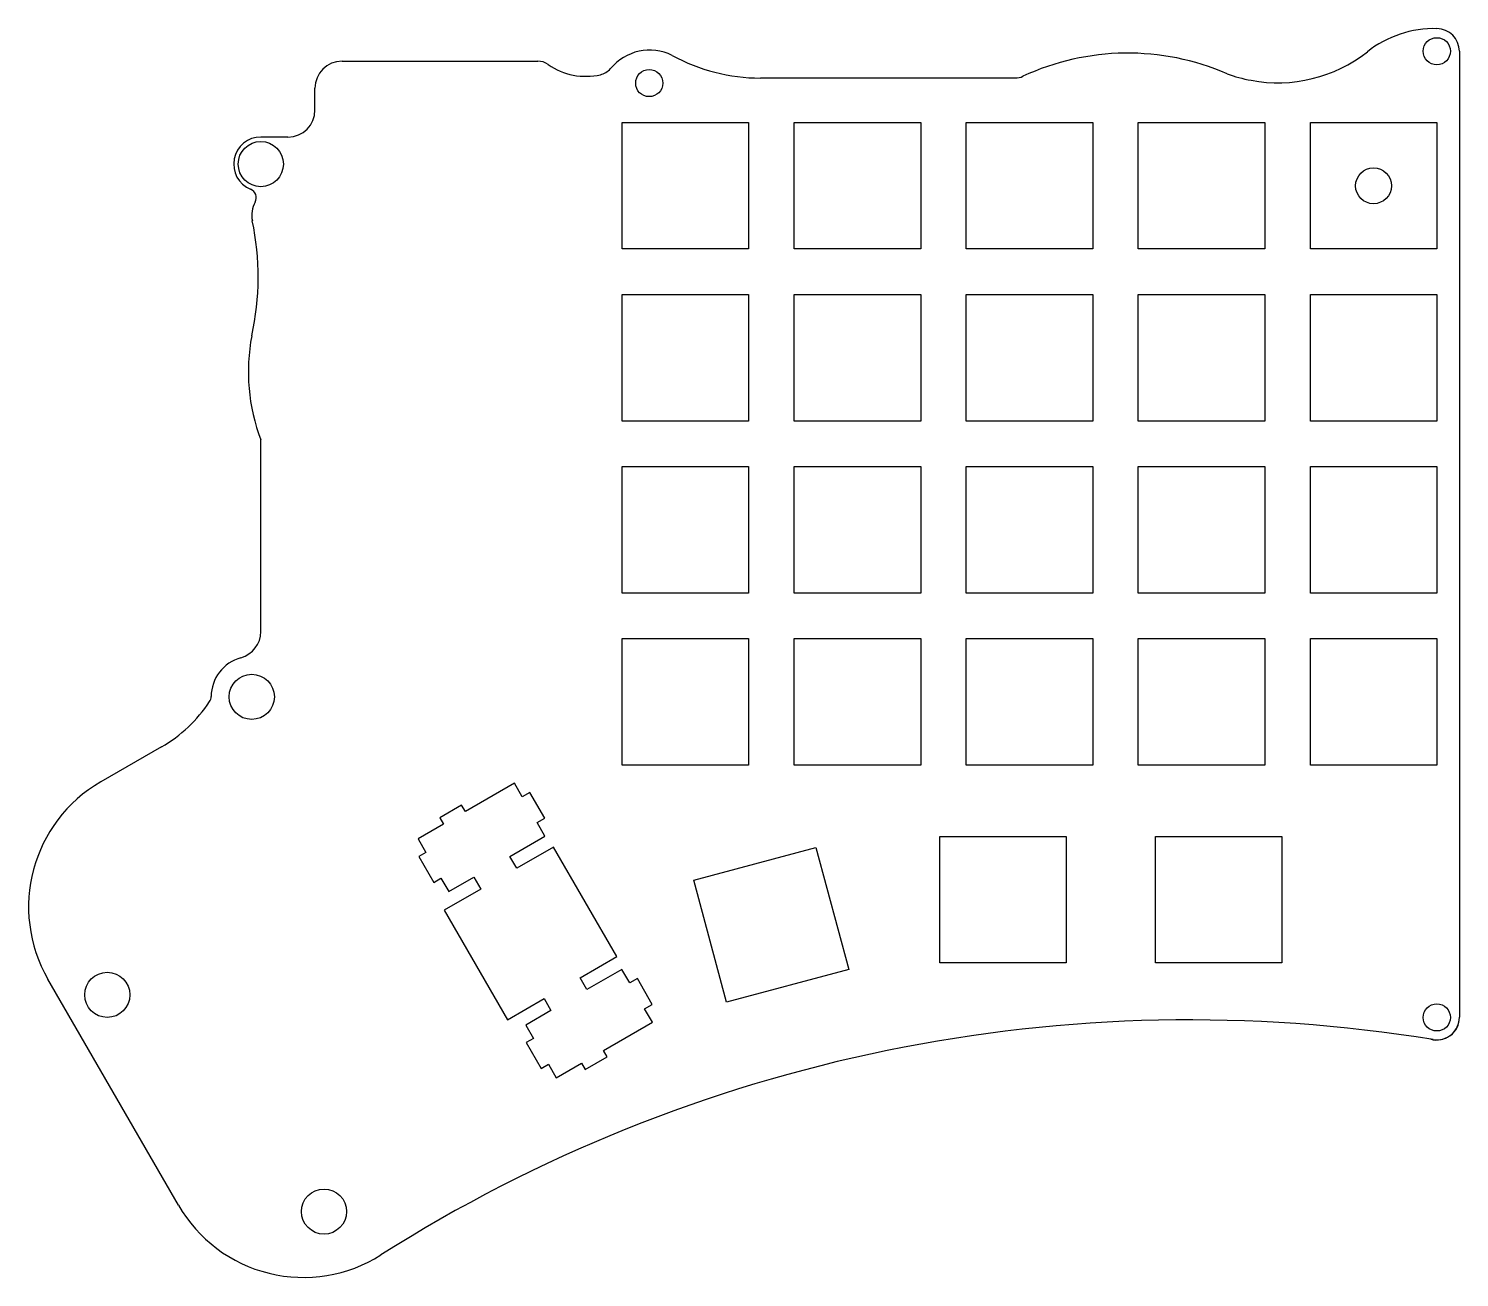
# Model space of a CAD drawing. Header units: millimetres. Extents: x 7 to 166, y -14 to 124.
import ezdxf

# ---------------------------------------------------------------- set-up
doc = ezdxf.new("R2010")
doc.units = ezdxf.units.MM
doc.layers.get('0').update_dxf_attribs({"color": 96, "lineweight": 25, "true_color": 0x008000})
doc.layers.add('livello 10', color=18, linetype='Continuous', lineweight=25, true_color=0x000000)

msp = doc.modelspace()

# ---------------------------------------------------------------- linework, layer by layer
for p, q in [((42, 120.4), (63.68, 120.4)), ((33, 57.23), (33, 78.45)), ((22, 44.46), (15.29, 40.59)), ((23.88, -6.29), (9.43, 18.73))]:
    msp.add_line(p, q)
at = {"flags": 128}
for points in [[(165.72, 121.5), (165.72, 14.52)], [(39, 115), (39, 117.4)], [(88.32, 118.54), (116.54, 118.54)], [(36, 112), (33, 112)]]:
    msp.add_lwpolyline(points, dxfattribs=at)
for centre, radius in [((163.22, 121.5), 1.5), ((76.01, 117.97), 1.5), ((33, 109), 2.5), ((156.22, 106.6), 1.99), ((32, 50), 2.5), ((16, 17), 2.5), ((163.22, 14.5), 1.5), ((40, -7), 2.5)]:
    msp.add_circle(centre, radius)
for centre, radius, start, end in [((162.91, 112.09), 11.91, 88.4954, 128.2824), ((163.22, 121.5), 2.5, 0, 90), ((163.22, 121.5), 2.5, 0, 90), ((76.06, 115.98), 5.64, 63.7318, 140.393), ((88.32, 138.8), 20.27, 241.2186, 270), ((129, 93.75), 27.54, 66.46, 114.9491), ((145.62, 134), 16, 259.324, 308.2824), ((42, 117.4), 3, 90, 180), ((63.68, 118.4), 2, 54.9921, 90), ((69, 126), 7.28, 234.9921, 282.8183), ((70.17, 120.85), 2, 282.8183, 320.393), ((145.87, 135.34), 17.36, 250.2469, 259.324), ((116.54, 120.54), 2, 270, 294.9491), ((36, 115), 3, 270, 0), ((33, 109), 3, 90, 248.0133), ((31.5, 105.29), 1, 330.8326, 68.0133), ((35, 103.34), 3, 150.8326, 191.8893), ((2.5, 96.5), 30.21, 347.5741, 11.8893), ((52.97, 86), 21.35, 169.2022, 200.6976), ((30, 57.23), 3, 285.466, 0), ((32, 50), 4.5, 105.466, 179.697), ((14, 58.32), 16, 300.0002, 326.4432), ((26.5, 50.03), 1, 326.4432, 359.697), ((23.29, 26.73), 16, 120.0002, 210), ((163.22, 14.5), 2.5, 254.3771, 0.1812), ((163.22, 14.52), 2.5, 260.7354, 0), ((135.9, -152.99), 167.22, 80.7354, 122.3968), ((37.73, 1.71), 16, 210, 302.3968)]:
    msp.add_arc(centre, radius, start, end)
at = {"layer": 'livello 10', "color": 6, "true_color": 0xff00ff, "flags": 128}
for points in [[(73.02, 99.6), (73.02, 113.6)], [(73.02, 113.6), (87.02, 113.6)], [(87.02, 113.6), (87.02, 99.6)], [(92.07, 113.6), (106.07, 113.6)], [(92.07, 99.6), (92.07, 113.6)], [(106.07, 113.6), (106.07, 99.6)], [(111.12, 99.6), (111.12, 113.6)], [(111.12, 113.6), (125.12, 113.6)], [(125.12, 113.6), (125.12, 99.6)], [(130.17, 113.6), (144.17, 113.6)], [(130.17, 99.6), (130.17, 113.6)], [(144.17, 113.6), (144.17, 99.6)], [(149.22, 99.6), (149.22, 113.6)], [(149.22, 113.6), (163.22, 113.6)], [(149.22, 99.6), (149.22, 113.6)], [(149.22, 113.6), (163.22, 113.6)], [(163.22, 113.6), (163.22, 99.6)], [(163.22, 113.6), (163.22, 99.6)], [(87.02, 99.6), (73.02, 99.6)], [(106.07, 99.6), (92.07, 99.6)], [(125.12, 99.6), (111.12, 99.6)], [(144.17, 99.6), (130.17, 99.6)], [(163.22, 99.6), (149.22, 99.6)], [(163.22, 99.6), (149.22, 99.6)], [(73.02, 94.55), (87.02, 94.55)], [(73.02, 80.55), (73.02, 94.55)], [(73.02, 94.55), (87.02, 94.55)], [(87.02, 94.55), (87.02, 80.55)], [(92.07, 94.55), (106.07, 94.55)], [(92.07, 94.55), (106.07, 94.55)], [(92.07, 80.55), (92.07, 94.55)], [(106.07, 94.55), (106.07, 80.55)], [(111.12, 94.55), (125.12, 94.55)], [(111.12, 80.55), (111.12, 94.55)], [(111.12, 94.55), (125.12, 94.55)], [(125.12, 94.55), (125.12, 80.55)], [(130.17, 94.55), (144.17, 94.55)], [(130.17, 94.55), (144.17, 94.55)], [(130.17, 80.55), (130.17, 94.55)], [(144.17, 94.55), (144.17, 80.55)], [(149.22, 80.55), (149.22, 94.55)], [(149.22, 94.55), (163.22, 94.55)], [(149.22, 94.55), (163.22, 94.55)], [(149.22, 80.55), (149.22, 94.55)], [(149.22, 94.55), (163.22, 94.55)], [(163.22, 94.55), (163.22, 80.55)], [(163.22, 94.55), (163.22, 80.55)], [(87.02, 80.55), (73.02, 80.55)], [(106.07, 80.55), (92.07, 80.55)], [(125.12, 80.55), (111.12, 80.55)], [(144.17, 80.55), (130.17, 80.55)], [(163.22, 80.55), (149.22, 80.55)], [(163.22, 80.55), (149.22, 80.55)], [(73.02, 75.5), (87.02, 75.5)], [(73.02, 75.5), (87.02, 75.5)], [(73.02, 61.5), (73.02, 75.5)], [(87.02, 75.5), (87.02, 61.5)], [(92.07, 75.5), (106.07, 75.5)], [(92.07, 75.5), (106.07, 75.5)], [(92.07, 61.5), (92.07, 75.5)], [(106.07, 75.5), (106.07, 61.5)], [(111.12, 75.5), (125.12, 75.5)], [(111.12, 75.5), (125.12, 75.5)], [(111.12, 61.5), (111.12, 75.5)], [(125.12, 75.5), (125.12, 61.5)], [(130.17, 75.5), (144.17, 75.5)], [(130.17, 61.5), (130.17, 75.5)], [(130.17, 75.5), (144.17, 75.5)], [(144.17, 75.5), (144.17, 61.5)], [(149.22, 75.5), (163.22, 75.5)], [(149.22, 61.5), (149.22, 75.5)], [(149.22, 61.5), (149.22, 75.5)], [(149.22, 75.5), (163.22, 75.5)], [(149.22, 75.5), (163.22, 75.5)], [(163.22, 75.5), (163.22, 61.5)], [(163.22, 75.5), (163.22, 61.5)], [(87.02, 61.5), (73.02, 61.5)], [(106.07, 61.5), (92.07, 61.5)], [(125.12, 61.5), (111.12, 61.5)], [(144.17, 61.5), (130.17, 61.5)], [(163.22, 61.5), (149.22, 61.5)], [(163.22, 61.5), (149.22, 61.5)], [(73.02, 56.45), (87.02, 56.45)], [(73.02, 42.45), (73.02, 56.45)], [(73.02, 56.45), (87.02, 56.45)], [(87.02, 56.45), (87.02, 42.45)], [(92.07, 56.45), (106.07, 56.45)], [(92.07, 56.45), (106.07, 56.45)], [(92.07, 42.45), (92.07, 56.45)], [(106.07, 56.45), (106.07, 42.45)], [(111.12, 56.45), (125.12, 56.45)], [(111.12, 42.45), (111.12, 56.45)], [(111.12, 56.45), (125.12, 56.45)], [(125.12, 56.45), (125.12, 42.45)], [(130.17, 56.45), (144.17, 56.45)], [(130.17, 42.45), (130.17, 56.45)], [(130.17, 56.45), (144.17, 56.45)], [(144.17, 56.45), (144.17, 42.45)], [(149.22, 56.45), (163.22, 56.45)], [(149.22, 56.45), (163.22, 56.45)], [(149.22, 42.45), (149.22, 56.45)], [(149.22, 56.45), (163.22, 56.45)], [(149.22, 42.45), (149.22, 56.45)], [(163.22, 56.45), (163.22, 42.45)], [(163.22, 56.45), (163.22, 42.45)], [(87.02, 42.45), (73.02, 42.45)], [(106.07, 42.45), (92.07, 42.45)], [(125.12, 42.45), (111.12, 42.45)], [(144.17, 42.45), (130.17, 42.45)], [(163.22, 42.45), (149.22, 42.45)], [(163.22, 42.45), (149.22, 42.45)], [(61.08, 40.43), (55.65, 37.29)], [(61.95, 38.93), (61.08, 40.43)], [(62.8, 39.42), (61.95, 38.93)], [(64.45, 36.56), (62.8, 39.42)], [(55.24, 38), (52.82, 36.6)], [(52.82, 36.6), (53.23, 35.89)], [(55.65, 37.29), (55.24, 38)], [(63.6, 36.07), (64.45, 36.56)], [(53.23, 35.89), (50.43, 34.27)], [(64.46, 34.58), (63.6, 36.07)], [(50.43, 34.27), (51.29, 32.78)], [(60.59, 32.34), (64.46, 34.58)], [(65.42, 33.37), (61.35, 31.02)], [(72.42, 21.25), (65.42, 33.37)], [(80.95, 29.71), (94.47, 33.33)], [(94.47, 33.33), (98.1, 19.81)], [(108.19, 20.54), (108.19, 34.54)], [(108.19, 34.54), (122.19, 34.54)], [(122.19, 34.54), (122.19, 20.54)], [(132.07, 20.54), (132.07, 34.54)], [(132.07, 34.54), (146.07, 34.54)], [(146.07, 34.54), (146.07, 20.54)], [(51.29, 32.78), (50.5, 32.32)], [(50.5, 32.32), (52.15, 29.46)], [(61.35, 31.02), (60.59, 32.34)], [(52.15, 29.46), (52.94, 29.92)], [(52.94, 29.92), (53.81, 28.43)], [(57.37, 28.72), (53.3, 26.37)], [(53.81, 28.43), (56.6, 30.04)], [(56.6, 30.04), (57.37, 28.72)], [(84.57, 16.19), (80.95, 29.71)], [(53.3, 26.37), (60.3, 14.25)], [(68.35, 18.9), (72.42, 21.25)], [(72.98, 19.81), (69.11, 17.58)], [(73.85, 18.32), (72.98, 19.81)], [(98.1, 19.81), (84.57, 16.19)], [(122.19, 20.54), (108.19, 20.54)], [(146.07, 20.54), (132.07, 20.54)], [(69.11, 17.58), (68.35, 18.9)], [(74.7, 18.81), (73.85, 18.32)], [(76.35, 15.95), (74.7, 18.81)], [(60.3, 14.25), (64.37, 16.6)], [(64.37, 16.6), (65.13, 15.28)], [(75.5, 15.46), (76.35, 15.95)], [(65.13, 15.28), (62.33, 13.66)], [(76.36, 13.97), (75.5, 15.46)], [(62.33, 13.66), (63.19, 12.17)], [(70.93, 10.83), (76.36, 13.97)], [(63.19, 12.17), (62.4, 11.71)], [(62.4, 11.71), (64.05, 8.85)], [(68.92, 8.72), (71.34, 10.12)], [(71.34, 10.12), (70.93, 10.83)], [(64.05, 8.85), (64.84, 9.31)], [(64.84, 9.31), (65.71, 7.82)], [(65.71, 7.82), (68.5, 9.43)], [(68.5, 9.43), (68.92, 8.72)]]:
    msp.add_lwpolyline(points, dxfattribs=at)

doc.saveas('drawing.dxf')
